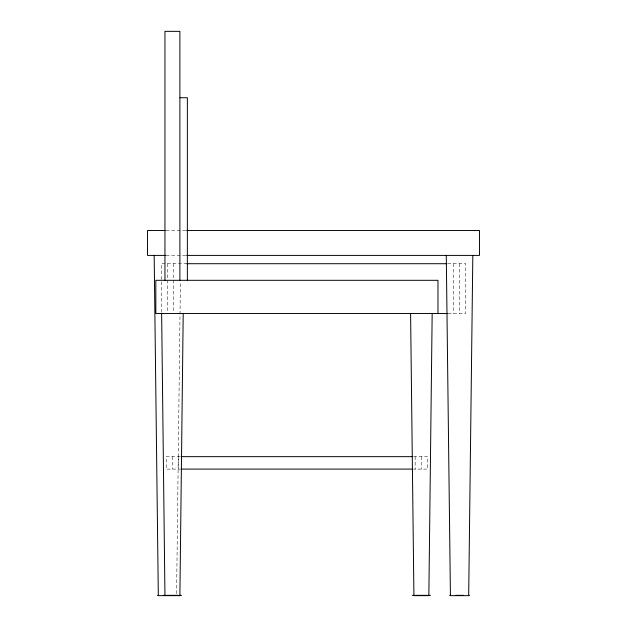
<?xml version="1.0" encoding="UTF-8"?>
<svg xmlns="http://www.w3.org/2000/svg" width="627" height="627" viewBox="0 0 627 627"><rect width="100%" height="100%" fill="white"/><g stroke="black" fill="none" stroke-linecap="round" stroke-linejoin="round"><path stroke-width="0.47" stroke-dasharray="3.13 2.35" d="M176.595 593.698L180.404 281.805M166.131 230.517L185.717 230.517M166.131 255.408L185.717 255.408M186.987 263.708L161.225 263.708L161.225 312.52M447.827 263.708L465.775 263.708L465.775 313.5L447.827 313.5M180.239 456.652L166.202 456.652L166.202 469.098L180.239 469.098M413.569 456.652L427.606 456.652L427.606 469.098L413.569 469.098M459.552 263.708L459.552 313.5M453.329 263.708L453.329 313.5M421.383 456.652L421.383 469.098M415.16 456.652L415.16 469.098M178.648 456.652L178.648 469.098M173.671 263.708L173.671 312.52M172.425 456.652L172.425 469.098M167.448 263.708L167.448 312.52"/><path stroke-width="0.94" d="M183.209 313.5L179.894 595.65L158.317 595.65L154.171 255.408M432.168 313.5L428.852 595.65L413.914 595.65L410.591 313.5M472.829 255.408L468.682 595.65L450.429 595.65L446.275 255.408M179.988 97.741L187.363 97.741L187.363 280.308M165.152 230.517L147.533 230.517L147.533 255.408L165.552 255.408M186.697 230.517L479.467 230.517L479.467 255.408L186.697 255.408M186.987 263.708L446.855 263.708M447.827 313.5L155.825 313.5L155.825 280.308L437.975 280.308L437.975 313.5M181.211 456.652L412.597 456.652M181.211 469.098L412.597 469.098M157.487 595.321L158.247 595.321M163.294 595.321L165.544 595.321M166.711 595.321L178.139 595.321M179.541 595.321L181.556 595.321M412.252 595.321L414.267 595.321M415.67 595.321L427.097 595.321M428.492 595.321L430.506 595.321M449.598 595.321L450.351 595.321M455.743 595.321L463.369 595.321M468.753 595.321L469.513 595.321M161.641 313.5L164.956 595.65M179.894 280.308L179.894 31.35L164.956 31.35L164.956 280.308"/></g></svg>
